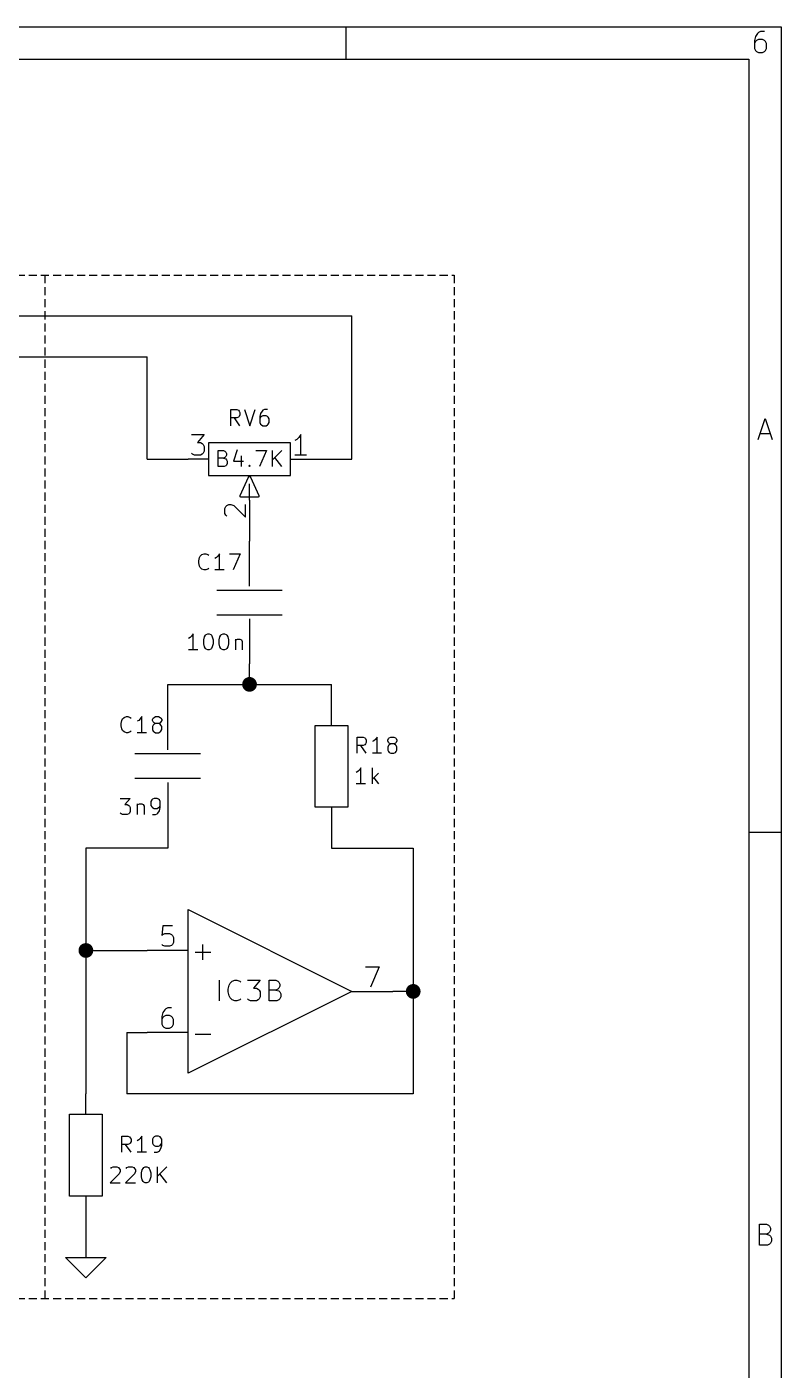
# Model space of a CAD drawing. Header units: millimetres. Extents: x 10 to 287, y -200 to -10.
# Drawn here: x 240.2 to 287, y -93.3 to -10 of the extents above; entities that cross this region are included whole.
import ezdxf

# ---------------------------------------------------------------- set-up
doc = ezdxf.new("R2010")
doc.units = ezdxf.units.MM
doc.linetypes.add('DASHED', pattern=[0.75, 0.5, -0.25])
for name, color, linetype in [('BLUETWENTY', 160, 'CONTINUOUS'), ('GREENSIXTYFIVE', 129, 'CONTINUOUS'), ('LIGHTBLUE', 172, 'CONTINUOUS'), ('LIGHTGREEN', 92, 'CONTINUOUS'), ('LIGHTORANGE', 30, 'CONTINUOUS'), ('LIGHTRED', 12, 'CONTINUOUS'), ('PUREORANGE', 40, 'CONTINUOUS'), ('RED', 14, 'CONTINUOUS'), ('WHITE', 250, 'CONTINUOUS')]:
    doc.layers.add(name, color=color, linetype=linetype)

msp = doc.modelspace()

# ---------------------------------------------------------------- linework, layer by layer
at = {"layer": 'BLUETWENTY', "linetype": 'CONTINUOUS'}
for p, q in [((252.0475, -37.2861), (252.0475, -36.2861)), ((252.0475, -36.2861), (252.3809, -36.2861)), ((252.3809, -36.2861), (252.4761, -36.3337)), ((252.4761, -36.3337), (252.5237, -36.3813)), ((252.5237, -36.667), (252.4761, -36.7146)), ((252.5237, -36.3813), (252.5714, -36.4765)), ((252.5714, -36.5718), (252.5237, -36.667)), ((252.5714, -36.4765), (252.5714, -36.5718)), ((253.238, -36.2385), (252.9999, -36.9527)), ((253.4761, -36.6194), (253.4761, -37.2861)), ((254.3809, -36.2861), (255.0476, -36.2861)), ((255.0476, -36.2861), (254.619, -37.2861)), ((255.4285, -37.2861), (255.4285, -36.2861)), ((256, -36.2861), (255.4285, -36.8575)), ((252.3809, -36.7623), (252.0475, -36.7623)), ((252.4285, -37.2861), (252.0475, -37.2861)), ((252.4761, -36.7146), (252.3809, -36.7623)), ((252.3809, -36.7623), (252.5237, -36.8099)), ((252.5237, -37.2385), (252.4285, -37.2861)), ((252.5237, -36.8099), (252.5714, -36.8575)), ((252.5714, -37.1908), (252.5237, -37.2385)), ((252.5714, -36.8575), (252.619, -36.9527)), ((252.619, -37.0956), (252.5714, -37.1908)), ((252.619, -36.9527), (252.619, -37.0956)), ((252.9999, -36.9527), (253.619, -36.9527)), ((253.9523, -37.2385), (253.9999, -37.1908)), ((253.9999, -37.2861), (253.9523, -37.2385)), ((253.9999, -37.1908), (254.0476, -37.2385)), ((253.9999, -37.1908), (253.9999, -37.2861)), ((254.0476, -37.2385), (253.9999, -37.2861)), ((256, -37.2861), (255.5714, -36.7146))]:
    msp.add_line(p, q, dxfattribs=at)
at = {"layer": 'GREENSIXTYFIVE', "linetype": 'CONTINUOUS'}
for p, q in [((252.8333, -34.7461), (252.8333, -33.7461)), ((252.8333, -33.7461), (253.2143, -33.7461)), ((253.2143, -33.7461), (253.3095, -33.7937)), ((253.3095, -33.7937), (253.3572, -33.8413)), ((253.3572, -33.8413), (253.4048, -33.9365)), ((253.4048, -34.0794), (253.3572, -34.1746)), ((253.4048, -33.9365), (253.4048, -34.0794)), ((253.6905, -33.7461), (254.0238, -34.7461)), ((254.0238, -34.7461), (254.3572, -33.7461)), ((254.6904, -33.9842), (254.6428, -34.1746)), ((254.7857, -33.8413), (254.6904, -33.9842)), ((254.8333, -34.127), (254.7381, -34.1746)), ((254.8333, -33.7937), (254.7857, -33.8413)), ((254.9285, -33.7461), (254.8333, -33.7937)), ((255.0238, -34.127), (254.8333, -34.127)), ((255.119, -33.7461), (254.9285, -33.7461)), ((255.119, -34.1746), (255.0238, -34.127)), ((253.2143, -34.2699), (252.8333, -34.2699)), ((253.4048, -34.7461), (253.0714, -34.2699)), ((253.3095, -34.2223), (253.2143, -34.2699)), ((253.3572, -34.1746), (253.3095, -34.2223)), ((254.6428, -34.1746), (254.6428, -34.5556)), ((254.6904, -34.2223), (254.6428, -34.3175)), ((254.6428, -34.5556), (254.6904, -34.6508)), ((254.7381, -34.1746), (254.6904, -34.2223)), ((254.6904, -34.6508), (254.7381, -34.6985)), ((254.7381, -34.6985), (254.8333, -34.7461)), ((254.8333, -34.7461), (255.0238, -34.7461)), ((255.0238, -34.7461), (255.119, -34.6985)), ((255.1666, -34.2223), (255.119, -34.1746)), ((255.119, -34.6985), (255.1666, -34.6508)), ((255.2143, -34.3175), (255.1666, -34.2223)), ((255.1666, -34.6508), (255.2143, -34.5556)), ((255.2143, -34.5556), (255.2143, -34.3175)), ((250.8489, -43.1224), (250.8965, -42.932)), ((250.8489, -43.2653), (250.8489, -43.1224)), ((250.8965, -43.4558), (250.8489, -43.2653)), ((250.8965, -42.932), (250.9442, -42.8367)), ((250.9442, -42.8367), (251.0394, -42.7415)), ((251.0394, -42.7415), (251.1823, -42.6939)), ((251.1823, -42.6939), (251.2775, -42.6939)), ((251.2775, -42.6939), (251.4204, -42.7415)), ((251.4204, -42.7415), (251.468, -42.7891)), ((251.9442, -42.932), (251.8489, -42.9796)), ((252.0394, -42.8367), (251.9442, -42.932)), ((252.1346, -42.6939), (252.0394, -42.8367)), ((252.1346, -43.6939), (252.1346, -42.6939)), ((252.7537, -42.6939), (253.4204, -42.6939)), ((253.4204, -42.6939), (252.9918, -43.6939)), ((250.9442, -43.551), (250.8965, -43.4558)), ((251.0394, -43.6463), (250.9442, -43.551)), ((251.1823, -43.6939), (251.0394, -43.6463)), ((251.2775, -43.6939), (251.1823, -43.6939)), ((251.4204, -43.6463), (251.2775, -43.6939)), ((251.468, -43.5986), (251.4204, -43.6463)), ((252.4204, -43.6939), (251.8489, -43.6939)), ((250.3092, -47.8963), (250.2139, -47.9439)), ((250.4044, -47.801), (250.3092, -47.8963)), ((250.4996, -47.6582), (250.4044, -47.801)), ((250.4996, -48.6582), (250.4996, -47.6582)), ((251.1663, -48.0391), (251.2139, -47.8486)), ((251.1663, -48.2772), (251.1663, -48.0391)), ((251.2139, -48.4677), (251.1663, -48.2772)), ((251.2139, -47.8486), (251.2616, -47.7534)), ((251.2616, -47.7534), (251.3092, -47.7058)), ((251.3092, -47.7058), (251.4044, -47.6582)), ((251.4044, -47.6582), (251.4997, -47.6582)), ((251.4997, -47.6582), (251.5949, -47.7058)), ((251.5949, -47.7058), (251.6425, -47.7534)), ((251.6425, -47.7534), (251.6901, -47.8486)), ((251.6901, -47.8486), (251.7378, -48.0391)), ((251.7378, -48.2772), (251.6901, -48.4677)), ((251.7378, -48.0391), (251.7378, -48.2772)), ((252.1187, -48.0391), (252.1663, -47.8486)), ((252.1187, -48.2772), (252.1187, -48.0391)), ((252.1663, -48.4677), (252.1187, -48.2772)), ((252.1663, -47.8486), (252.214, -47.7534)), ((252.214, -47.7534), (252.2616, -47.7058)), ((252.2616, -47.7058), (252.3568, -47.6582)), ((252.3568, -47.6582), (252.4521, -47.6582)), ((252.4521, -47.6582), (252.5473, -47.7058)), ((252.5473, -47.7058), (252.5949, -47.7534)), ((252.5949, -47.7534), (252.6425, -47.8486)), ((252.6425, -47.8486), (252.6902, -48.0391)), ((252.6902, -48.2772), (252.6425, -48.4677)), ((252.6902, -48.0391), (252.6902, -48.2772)), ((253.1187, -47.9915), (253.1187, -48.6582)), ((253.1187, -48.0867), (253.1664, -48.0391)), ((253.1664, -48.0391), (253.2616, -47.9915)), ((253.2616, -47.9915), (253.4045, -47.9915)), ((253.4045, -47.9915), (253.4997, -48.0391)), ((253.4997, -48.0391), (253.5473, -48.1344)), ((253.5473, -48.1344), (253.5473, -48.6582)), ((250.7854, -48.6582), (250.2139, -48.6582)), ((251.2616, -48.5629), (251.2139, -48.4677)), ((251.3092, -48.6106), (251.2616, -48.5629)), ((251.4044, -48.6582), (251.3092, -48.6106)), ((251.4997, -48.6582), (251.4044, -48.6582)), ((251.5949, -48.6106), (251.4997, -48.6582)), ((251.6425, -48.5629), (251.5949, -48.6106)), ((251.6901, -48.4677), (251.6425, -48.5629)), ((252.214, -48.5629), (252.1663, -48.4677)), ((252.2616, -48.6106), (252.214, -48.5629)), ((252.3568, -48.6582), (252.2616, -48.6106)), ((252.4521, -48.6582), (252.3568, -48.6582)), ((252.5473, -48.6106), (252.4521, -48.6582)), ((252.5949, -48.5629), (252.5473, -48.6106)), ((252.6425, -48.4677), (252.5949, -48.5629)), ((246.0229, -53.2246), (246.0705, -53.0342)), ((246.0229, -53.3675), (246.0229, -53.2246)), ((246.0705, -53.0342), (246.1182, -52.9389)), ((246.1182, -52.9389), (246.2134, -52.8437)), ((246.2134, -52.8437), (246.3563, -52.7961)), ((246.3563, -52.7961), (246.4515, -52.7961)), ((246.4515, -52.7961), (246.5944, -52.8437)), ((246.5944, -52.8437), (246.642, -52.8913)), ((247.1182, -53.0342), (247.0229, -53.0818)), ((247.2134, -52.9389), (247.1182, -53.0342)), ((247.3086, -52.7961), (247.2134, -52.9389)), ((247.3086, -53.7961), (247.3086, -52.7961)), ((247.9753, -52.9865), (248.0229, -52.8913)), ((247.9753, -53.0342), (247.9753, -52.9865)), ((248.0229, -53.1294), (247.9753, -53.0342)), ((248.0229, -53.3199), (247.9753, -53.4151)), ((248.0229, -52.8913), (248.0706, -52.8437)), ((248.0706, -53.177), (248.0229, -53.1294)), ((248.0706, -53.2723), (248.0229, -53.3199)), ((248.0706, -52.8437), (248.1658, -52.7961)), ((248.1658, -53.2246), (248.0706, -53.177)), ((248.1658, -53.2246), (248.0706, -53.2723)), ((248.1658, -52.7961), (248.3563, -52.7961)), ((248.3563, -53.2246), (248.1658, -53.2246)), ((248.3563, -52.7961), (248.4515, -52.8437)), ((248.4515, -53.177), (248.3563, -53.2246)), ((248.4515, -53.2723), (248.3563, -53.2246)), ((248.4515, -52.8437), (248.4991, -52.8913)), ((248.4991, -53.1294), (248.4515, -53.177)), ((248.4991, -53.3199), (248.4515, -53.2723)), ((248.4991, -52.8913), (248.5468, -52.9865)), ((248.5468, -53.0342), (248.4991, -53.1294)), ((248.5468, -53.4151), (248.4991, -53.3199)), ((248.5468, -52.9865), (248.5468, -53.0342)), ((246.0705, -53.558), (246.0229, -53.3675)), ((246.1182, -53.6532), (246.0705, -53.558)), ((246.2134, -53.7485), (246.1182, -53.6532)), ((246.3563, -53.7961), (246.2134, -53.7485)), ((246.4515, -53.7961), (246.3563, -53.7961)), ((246.5944, -53.7485), (246.4515, -53.7961)), ((246.642, -53.7008), (246.5944, -53.7485)), ((247.5944, -53.7961), (247.0229, -53.7961)), ((247.9753, -53.4151), (247.9753, -53.6056)), ((247.9753, -53.6056), (248.0229, -53.7008)), ((248.0229, -53.7008), (248.0706, -53.7485)), ((248.0706, -53.7485), (248.1658, -53.7961)), ((248.1658, -53.7961), (248.3563, -53.7961)), ((248.3563, -53.7961), (248.4515, -53.7485)), ((248.4515, -53.7485), (248.4991, -53.7008)), ((248.4991, -53.7008), (248.5468, -53.6056)), ((248.5468, -53.6056), (248.5468, -53.4151)), ((260.6755, -55.0661), (260.6755, -54.0661)), ((260.6755, -54.0661), (261.0565, -54.0661)), ((261.0565, -54.0661), (261.1517, -54.1137)), ((261.1517, -54.1137), (261.1994, -54.1613)), ((261.1994, -54.1613), (261.247, -54.2565)), ((261.9136, -54.0661), (261.8184, -54.2089)), ((261.9136, -55.0661), (261.9136, -54.0661)), ((262.5803, -54.2565), (262.6279, -54.1613)), ((262.6279, -54.1613), (262.6756, -54.1137)), ((262.6756, -54.1137), (262.7708, -54.0661)), ((262.7708, -54.0661), (262.9613, -54.0661)), ((262.9613, -54.0661), (263.0565, -54.1137)), ((263.0565, -54.1137), (263.1041, -54.1613)), ((263.1041, -54.1613), (263.1518, -54.2565)), ((261.0565, -54.5899), (260.6755, -54.5899)), ((261.247, -55.0661), (260.9136, -54.5899)), ((261.1517, -54.5423), (261.0565, -54.5899)), ((261.1994, -54.4946), (261.1517, -54.5423)), ((261.247, -54.3994), (261.1994, -54.4946)), ((261.247, -54.2565), (261.247, -54.3994)), ((261.7232, -54.3042), (261.6279, -54.3518)), ((261.8184, -54.2089), (261.7232, -54.3042)), ((262.5803, -54.3042), (262.5803, -54.2565)), ((262.6279, -54.3994), (262.5803, -54.3042)), ((262.6279, -54.5899), (262.5803, -54.6851)), ((262.5803, -54.6851), (262.5803, -54.8756)), ((262.5803, -54.8756), (262.6279, -54.9708)), ((262.6756, -54.447), (262.6279, -54.3994)), ((262.6756, -54.5423), (262.6279, -54.5899)), ((262.6279, -54.9708), (262.6756, -55.0185)), ((262.7708, -54.4946), (262.6756, -54.447)), ((262.7708, -54.4946), (262.6756, -54.5423)), ((262.9613, -54.4946), (262.7708, -54.4946)), ((263.0565, -54.447), (262.9613, -54.4946)), ((263.0565, -54.5423), (262.9613, -54.4946)), ((263.1041, -54.3994), (263.0565, -54.447)), ((263.1041, -54.5899), (263.0565, -54.5423)), ((263.0565, -55.0185), (263.1041, -54.9708)), ((263.1518, -54.3042), (263.1041, -54.3994)), ((263.1518, -54.6851), (263.1041, -54.5899)), ((263.1041, -54.9708), (263.1518, -54.8756)), ((263.1518, -54.2565), (263.1518, -54.3042)), ((263.1518, -54.8756), (263.1518, -54.6851)), ((262.1994, -55.0661), (261.6279, -55.0661)), ((262.6756, -55.0185), (262.7708, -55.0661)), ((262.7708, -55.0661), (262.9613, -55.0661)), ((262.9613, -55.0661), (263.0565, -55.0185)), ((260.7232, -56.2092), (260.6279, -56.2568)), ((260.8184, -56.1139), (260.7232, -56.2092)), ((260.9136, -55.9711), (260.8184, -56.1139)), ((260.9136, -56.9711), (260.9136, -55.9711)), ((261.6279, -56.9711), (261.6279, -55.9711)), ((262.0089, -56.3044), (261.6279, -56.6854)), ((261.7232, -56.5901), (262.0089, -56.9711)), ((261.1994, -56.9711), (260.6279, -56.9711)), ((245.9753, -57.8761), (246.5944, -57.8761)), ((246.5944, -57.8761), (246.261, -58.257)), ((246.261, -58.257), (246.4039, -58.257)), ((246.4039, -58.257), (246.4991, -58.3046)), ((246.4991, -58.3046), (246.5467, -58.3523)), ((247.0229, -58.2094), (247.0229, -58.8761)), ((247.0229, -58.3046), (247.0706, -58.257)), ((247.0706, -58.257), (247.1658, -58.2094)), ((247.1658, -58.2094), (247.3087, -58.2094)), ((247.3087, -58.2094), (247.4039, -58.257)), ((247.4039, -58.257), (247.4515, -58.3523)), ((247.9277, -57.9713), (247.8801, -58.0665)), ((247.8801, -58.0665), (247.8801, -58.3046)), ((247.8801, -58.3046), (247.9277, -58.3999)), ((247.9754, -57.9237), (247.9277, -57.9713)), ((248.0706, -57.8761), (247.9754, -57.9237)), ((248.2611, -57.8761), (248.0706, -57.8761)), ((248.3563, -57.9237), (248.2611, -57.8761)), ((248.4039, -57.9713), (248.3563, -57.9237)), ((248.4516, -58.0665), (248.4039, -57.9713)), ((248.4039, -58.3999), (248.4516, -58.3046)), ((248.4516, -58.4475), (248.4516, -58.0665)), ((246.0229, -58.8285), (245.9753, -58.7808)), ((246.1182, -58.8761), (246.0229, -58.8285)), ((246.4039, -58.8761), (246.1182, -58.8761)), ((246.4991, -58.8285), (246.4039, -58.8761)), ((246.5467, -58.7808), (246.4991, -58.8285)), ((246.5467, -58.3523), (246.5944, -58.4475)), ((246.5944, -58.6856), (246.5467, -58.7808)), ((246.5944, -58.4475), (246.5944, -58.6856)), ((247.4515, -58.3523), (247.4515, -58.8761)), ((247.9277, -58.3999), (247.9754, -58.4475)), ((247.9754, -58.4475), (248.0706, -58.4951)), ((247.9754, -58.8761), (248.1658, -58.8761)), ((248.0706, -58.4951), (248.2611, -58.4951)), ((248.1658, -58.8761), (248.2611, -58.8285)), ((248.2611, -58.4951), (248.3563, -58.4475)), ((248.2611, -58.8285), (248.3087, -58.7808)), ((248.3087, -58.7808), (248.4039, -58.638)), ((248.3563, -58.4475), (248.4039, -58.3999)), ((248.4039, -58.638), (248.4516, -58.4475)), ((250.6193, -67.4137), (251.587, -67.4137)), ((251.1031, -67.8975), (251.1031, -66.9299)), ((252.1252, -70.4292), (252.1252, -69.1592)), ((252.9115, -69.2197), (253.0929, -69.1592)), ((253.0929, -69.1592), (253.2138, -69.1592)), ((253.2138, -69.1592), (253.3953, -69.2197)), ((253.8791, -69.1592), (254.6653, -69.1592)), ((254.6653, -69.1592), (254.2419, -69.643)), ((255.2095, -70.4292), (255.2095, -69.1592)), ((255.2095, -69.1592), (255.6329, -69.1592)), ((255.6329, -69.1592), (255.7538, -69.2197)), ((252.6696, -69.7035), (252.73, -69.4616)), ((252.6696, -69.8849), (252.6696, -69.7035)), ((252.73, -70.1268), (252.6696, -69.8849)), ((252.73, -69.4616), (252.7905, -69.3407)), ((252.7905, -69.3407), (252.9115, -69.2197)), ((253.3953, -69.2197), (253.4557, -69.2802)), ((254.2419, -69.643), (254.4234, -69.643)), ((254.4234, -69.643), (254.5443, -69.7035)), ((254.5443, -69.7035), (254.6048, -69.764)), ((254.6048, -69.764), (254.6653, -69.8849)), ((254.6653, -69.8849), (254.6653, -70.1873)), ((255.6329, -69.764), (255.2095, -69.764)), ((255.7538, -69.7035), (255.6329, -69.764)), ((255.6329, -69.764), (255.8143, -69.8245)), ((255.7538, -69.2197), (255.8143, -69.2802)), ((255.8143, -69.643), (255.7538, -69.7035)), ((255.8143, -69.2802), (255.8748, -69.4011)), ((255.8748, -69.5221), (255.8143, -69.643)), ((255.8143, -69.8245), (255.8748, -69.8849)), ((255.8748, -69.4011), (255.8748, -69.5221)), ((255.8748, -69.8849), (255.9352, -70.0059)), ((255.9352, -70.0059), (255.9352, -70.1873)), ((252.7905, -70.2478), (252.73, -70.1268)), ((252.9115, -70.3688), (252.7905, -70.2478)), ((253.0929, -70.4292), (252.9115, -70.3688)), ((253.2138, -70.4292), (253.0929, -70.4292)), ((253.3953, -70.3688), (253.2138, -70.4292)), ((253.4557, -70.3083), (253.3953, -70.3688)), ((253.9396, -70.3688), (253.8791, -70.3083)), ((254.0605, -70.4292), (253.9396, -70.3688)), ((254.4234, -70.4292), (254.0605, -70.4292)), ((254.5443, -70.3688), (254.4234, -70.4292)), ((254.6048, -70.3083), (254.5443, -70.3688)), ((254.6653, -70.1873), (254.6048, -70.3083)), ((255.6933, -70.4292), (255.2095, -70.4292)), ((255.8143, -70.3688), (255.6933, -70.4292)), ((255.8748, -70.3083), (255.8143, -70.3688)), ((255.9352, -70.1873), (255.8748, -70.3083)), ((250.6193, -72.4937), (251.587, -72.4937)), ((246.0705, -79.8311), (246.0705, -78.8311)), ((246.0705, -78.8311), (246.4515, -78.8311)), ((246.4515, -78.8311), (246.5467, -78.8787)), ((246.5467, -78.8787), (246.5944, -78.9263)), ((246.5944, -78.9263), (246.642, -79.0215)), ((246.642, -79.1644), (246.5944, -79.2596)), ((246.642, -79.0215), (246.642, -79.1644)), ((247.1182, -79.0692), (247.0229, -79.1168)), ((247.2134, -78.9739), (247.1182, -79.0692)), ((247.3086, -78.8311), (247.2134, -78.9739)), ((247.3086, -79.8311), (247.3086, -78.8311)), ((248.0229, -78.9263), (247.9753, -79.0215)), ((247.9753, -79.0215), (247.9753, -79.2596)), ((248.0706, -78.8787), (248.0229, -78.9263)), ((248.1658, -78.8311), (248.0706, -78.8787)), ((248.3563, -78.8311), (248.1658, -78.8311)), ((248.4515, -78.8787), (248.3563, -78.8311)), ((248.4991, -78.9263), (248.4515, -78.8787)), ((248.5468, -79.0215), (248.4991, -78.9263)), ((248.5468, -79.4025), (248.5468, -79.0215)), ((246.4515, -79.3549), (246.0705, -79.3549)), ((246.642, -79.8311), (246.3086, -79.3549)), ((246.5467, -79.3073), (246.4515, -79.3549)), ((246.5944, -79.2596), (246.5467, -79.3073)), ((247.5944, -79.8311), (247.0229, -79.8311)), ((247.9753, -79.2596), (248.0229, -79.3549)), ((248.0229, -79.3549), (248.0706, -79.4025)), ((248.0706, -79.4025), (248.1658, -79.4501)), ((248.0706, -79.8311), (248.261, -79.8311)), ((248.1658, -79.4501), (248.3563, -79.4501)), ((248.261, -79.8311), (248.3563, -79.7835)), ((248.3563, -79.4501), (248.4515, -79.4025)), ((248.3563, -79.7835), (248.4039, -79.7358)), ((248.4039, -79.7358), (248.4991, -79.593)), ((248.4515, -79.4025), (248.4991, -79.3549)), ((248.4991, -79.3549), (248.5468, -79.2596)), ((248.4991, -79.593), (248.5468, -79.4025)), ((245.3879, -80.8313), (245.4355, -80.7837)), ((245.4355, -80.7837), (245.5308, -80.7361)), ((245.5308, -80.7361), (245.7689, -80.7361)), ((245.7689, -80.7361), (245.8641, -80.7837)), ((245.8641, -80.7837), (245.9117, -80.8313)), ((245.9117, -80.8313), (245.9594, -80.9265)), ((246.3403, -80.8313), (246.3879, -80.7837)), ((246.3879, -80.7837), (246.4832, -80.7361)), ((246.4832, -80.7361), (246.7213, -80.7361)), ((246.7213, -80.7361), (246.8165, -80.7837)), ((246.8165, -80.7837), (246.8641, -80.8313)), ((246.8641, -80.8313), (246.9118, -80.9265)), ((247.3403, -80.9265), (247.388, -80.8313)), ((247.388, -80.8313), (247.4356, -80.7837)), ((247.4356, -80.7837), (247.5308, -80.7361)), ((247.5308, -80.7361), (247.6261, -80.7361)), ((247.6261, -80.7361), (247.7213, -80.7837)), ((247.7213, -80.7837), (247.7689, -80.8313)), ((247.7689, -80.8313), (247.8165, -80.9265)), ((248.2927, -81.7361), (248.2927, -80.7361)), ((248.8642, -80.7361), (248.2927, -81.3075)), ((245.9117, -81.1646), (245.3403, -81.7361)), ((245.9594, -81.0218), (245.9117, -81.1646)), ((245.9594, -80.9265), (245.9594, -81.0218)), ((246.8641, -81.1646), (246.2927, -81.7361)), ((246.9118, -81.0218), (246.8641, -81.1646)), ((246.9118, -80.9265), (246.9118, -81.0218)), ((247.2927, -81.117), (247.3403, -80.9265)), ((247.2927, -81.3551), (247.2927, -81.117)), ((247.3403, -81.5456), (247.2927, -81.3551)), ((247.388, -81.6408), (247.3403, -81.5456)), ((247.4356, -81.6885), (247.388, -81.6408)), ((247.7689, -81.6408), (247.7213, -81.6885)), ((247.8165, -81.5456), (247.7689, -81.6408)), ((247.8165, -80.9265), (247.8642, -81.117)), ((247.8642, -81.3551), (247.8165, -81.5456)), ((247.8642, -81.117), (247.8642, -81.3551)), ((248.8642, -81.7361), (248.4356, -81.1646)), ((245.3403, -81.7361), (245.9594, -81.7361)), ((246.2927, -81.7361), (246.9118, -81.7361)), ((247.5308, -81.7361), (247.4356, -81.6885)), ((247.6261, -81.7361), (247.5308, -81.7361)), ((247.7213, -81.6885), (247.6261, -81.7361))]:
    msp.add_line(p, q, dxfattribs=at)
at = {"layer": 'LIGHTBLUE', "linetype": 'DASHED'}
for p, q in [((114.3, -25.4), (266.7, -25.4)), ((241.3, -25.4), (241.3, -88.9)), ((266.7, -25.4), (266.7, -88.9)), ((114.3, -88.9), (266.7, -88.9))]:
    msp.add_line(p, q, dxfattribs=at)
at = {"layer": 'LIGHTGREEN', "linetype": 'CONTINUOUS'}
for p, q in [((254, -40.64), (254, -41.91)), ((254, -50.8), (254, -49.53)), ((248.92, -50.8), (254, -50.8)), ((248.92, -52.07), (248.92, -50.8)), ((254, -50.8), (259.08, -50.8)), ((259.08, -52.07), (259.08, -50.8)), ((248.92, -59.69), (248.92, -60.96)), ((259.08, -59.69), (259.08, -60.96)), ((243.84, -60.96), (243.84, -76.2)), ((248.92, -60.96), (243.84, -60.96)), ((259.08, -60.96), (264.16, -60.96)), ((264.16, -60.96), (264.16, -69.85)), ((243.84, -67.31), (247.65, -67.31)), ((264.16, -69.85), (262.89, -69.85)), ((264.16, -69.85), (264.16, -76.2)), ((246.38, -72.39), (246.38, -76.2)), ((246.38, -72.39), (247.65, -72.39)), ((264.16, -76.2), (246.38, -76.2)), ((243.84, -83.82), (243.84, -85.09))]:
    msp.add_line(p, q, dxfattribs=at)
at = {"layer": 'LIGHTGREEN', "const_width": 0.4572}
for points in [[(253.7714, -50.8, 1), (254.2286, -50.8, 1)], [(243.6114, -67.31, 1), (244.0686, -67.31, 1)], [(263.9314, -69.85, 1), (264.3886, -69.85, 1)]]:
    msp.add_lwpolyline(points, format="xyb", close=True, dxfattribs=at)
at = {"layer": 'LIGHTORANGE', "linetype": 'CONTINUOUS'}
for p, q in [((235.5596, -30.48), (247.65, -30.48)), ((247.65, -36.83), (247.65, -30.48)), ((247.65, -36.83), (250.19, -36.83))]:
    msp.add_line(p, q, dxfattribs=at)
at = {"layer": 'LIGHTRED', "linetype": 'CONTINUOUS'}
for p, q in [((250.4017, -35.3029), (251.1879, -35.3029)), ((251.1879, -35.3029), (250.7645, -35.7867)), ((250.7645, -35.7867), (250.946, -35.7867)), ((250.946, -35.7867), (251.0669, -35.8472)), ((256.9331, -35.6053), (256.8122, -35.6658)), ((257.0541, -35.4844), (256.9331, -35.6053)), ((257.175, -35.3029), (257.0541, -35.4844)), ((257.175, -36.5729), (257.175, -35.3029)), ((250.4622, -36.5125), (250.4017, -36.452)), ((250.5831, -36.5729), (250.4622, -36.5125)), ((250.946, -36.5729), (250.5831, -36.5729)), ((251.0669, -36.5125), (250.946, -36.5729)), ((251.0669, -35.8472), (251.1274, -35.9077)), ((251.1274, -36.452), (251.0669, -36.5125)), ((251.1274, -35.9077), (251.1879, -36.0286)), ((251.1879, -36.331), (251.1274, -36.452)), ((251.1879, -36.0286), (251.1879, -36.331)), ((257.5379, -36.5729), (256.8122, -36.5729)), ((252.4729, -39.8839), (252.5334, -39.763)), ((252.4729, -40.1863), (252.4729, -39.8839)), ((252.5334, -39.763), (252.5939, -39.7025)), ((252.5939, -39.7025), (252.7148, -39.642)), ((252.7148, -39.642), (252.8358, -39.642)), ((252.8358, -39.642), (253.0172, -39.7025)), ((253.0172, -39.7025), (253.7429, -40.4282)), ((253.7429, -40.4282), (253.7429, -39.642)), ((252.5334, -40.3073), (252.4729, -40.1863)), ((252.5939, -40.3677), (252.5334, -40.3073)), ((248.6176, -65.7829), (248.5572, -66.3877)), ((249.2224, -65.7829), (248.6176, -65.7829)), ((248.5572, -66.3877), (248.6176, -66.3272)), ((248.6176, -66.3272), (248.7386, -66.2667)), ((248.7386, -66.2667), (249.041, -66.2667)), ((249.041, -66.2667), (249.1619, -66.3272)), ((249.1619, -66.3272), (249.2224, -66.3877)), ((249.2224, -66.3877), (249.2829, -66.5086)), ((249.2829, -66.5086), (249.2829, -66.811)), ((248.6176, -66.9925), (248.5572, -66.932)), ((248.7386, -67.0529), (248.6176, -66.9925)), ((249.041, -67.0529), (248.7386, -67.0529)), ((249.1619, -66.9925), (249.041, -67.0529)), ((249.2224, -66.932), (249.1619, -66.9925)), ((249.2829, -66.811), (249.2224, -66.932)), ((261.1967, -68.3229), (262.0433, -68.3229)), ((262.0433, -68.3229), (261.4991, -69.5929)), ((248.6176, -71.1653), (248.5572, -71.4072)), ((248.5572, -71.4072), (248.5572, -71.891)), ((248.6176, -71.4677), (248.5572, -71.5886)), ((248.7386, -70.9839), (248.6176, -71.1653)), ((248.6781, -71.4072), (248.6176, -71.4677)), ((248.7991, -71.3467), (248.6781, -71.4072)), ((248.7991, -70.9234), (248.7386, -70.9839)), ((248.92, -70.8629), (248.7991, -70.9234)), ((249.041, -71.3467), (248.7991, -71.3467)), ((249.1619, -70.8629), (248.92, -70.8629)), ((249.1619, -71.4072), (249.041, -71.3467)), ((249.2224, -71.4677), (249.1619, -71.4072)), ((249.2829, -71.5886), (249.2224, -71.4677)), ((249.2829, -71.891), (249.2829, -71.5886)), ((248.5572, -71.891), (248.6176, -72.012)), ((248.6176, -72.012), (248.6781, -72.0725)), ((248.6781, -72.0725), (248.7991, -72.1329)), ((248.7991, -72.1329), (249.041, -72.1329)), ((249.041, -72.1329), (249.1619, -72.0725)), ((249.1619, -72.0725), (249.2224, -72.012)), ((249.2224, -72.012), (249.2829, -71.891))]:
    msp.add_line(p, q, dxfattribs=at)
at = {"layer": 'PUREORANGE', "linetype": 'CONTINUOUS'}
for p, q in [((107.95, -27.94), (260.35, -27.94)), ((260.35, -36.83), (260.35, -27.94)), ((257.81, -36.83), (260.35, -36.83))]:
    msp.add_line(p, q, dxfattribs=at)
at = {"layer": 'RED', "linetype": 'CONTINUOUS'}
for p, q in [((10, -10), (287.0022, -10)), ((260, -12), (260, -10)), ((287.0022, -10), (287.0022, -200.0072)), ((285.4081, -10.6032), (285.3462, -10.8508)), ((285.5319, -10.4175), (285.4081, -10.6032)), ((285.5938, -10.7889), (285.47, -10.8508)), ((285.5938, -10.3556), (285.5319, -10.4175)), ((285.7176, -10.2937), (285.5938, -10.3556)), ((285.8414, -10.7889), (285.5938, -10.7889)), ((285.9652, -10.2937), (285.7176, -10.2937)), ((285.9652, -10.8508), (285.8414, -10.7889)), ((285.3462, -10.8508), (285.3462, -11.346)), ((285.4081, -10.9127), (285.3462, -11.0365)), ((285.3462, -11.346), (285.4081, -11.4698)), ((285.47, -10.8508), (285.4081, -10.9127)), ((285.4081, -11.4698), (285.47, -11.5318)), ((285.47, -11.5318), (285.5938, -11.5937)), ((285.5938, -11.5937), (285.8414, -11.5937)), ((285.8414, -11.5937), (285.9652, -11.5318)), ((286.0271, -10.9127), (285.9652, -10.8508)), ((285.9652, -11.5318), (286.0271, -11.4698)), ((286.089, -11.0365), (286.0271, -10.9127)), ((286.0271, -11.4698), (286.089, -11.346)), ((286.089, -11.346), (286.089, -11.0365)), ((12, -12), (285.0022, -12)), ((285.0022, -12), (285.0022, -198.0072)), ((285.5689, -35.5937), (286.0022, -34.2937)), ((286.0022, -34.2937), (286.4355, -35.5937)), ((256.54, -35.814), (251.46, -35.814)), ((251.46, -35.814), (251.46, -37.846)), ((256.54, -37.846), (256.54, -35.814)), ((285.6927, -35.2222), (286.3117, -35.2222)), ((251.46, -36.83), (250.19, -36.83)), ((256.54, -36.83), (257.81, -36.83)), ((251.46, -37.846), (256.54, -37.846)), ((253.4224, -39.0851), (253.9304, -37.9421)), ((253.9304, -37.9421), (253.9347, -37.9345)), ((253.9347, -37.9345), (253.9356, -37.9322)), ((253.9356, -37.9322), (253.9366, -37.931)), ((253.9366, -37.931), (253.9378, -37.9291)), ((253.9378, -37.9291), (253.9464, -37.9207)), ((253.9464, -37.9207), (253.956, -37.9108)), ((253.956, -37.9108), (253.9576, -37.91)), ((253.9576, -37.91), (253.9592, -37.9086)), ((253.9592, -37.9086), (253.9722, -37.9035)), ((253.9722, -37.9035), (253.9833, -37.8987)), ((253.9833, -37.8987), (253.9851, -37.8986)), ((253.9851, -37.8986), (253.9871, -37.8979)), ((253.9871, -37.8979), (254, -37.8982)), ((254, -37.8982), (254.0129, -37.8979)), ((254.0129, -37.8979), (254.0148, -37.8986)), ((254.0148, -37.8986), (254.0167, -37.8987)), ((254.0167, -37.8987), (254.0277, -37.9035)), ((254.0277, -37.9035), (254.0408, -37.9086)), ((254.0408, -37.9086), (254.0423, -37.91)), ((254.0423, -37.91), (254.044, -37.9108)), ((254.044, -37.9108), (254.0528, -37.9201)), ((254.0528, -37.9201), (254.0622, -37.929)), ((254.0622, -37.929), (254.0634, -37.9311)), ((254.0634, -37.9311), (254.0644, -37.9322)), ((254.0644, -37.9322), (254.0652, -37.9343)), ((254.0652, -37.9343), (254.0696, -37.9421)), ((254.0696, -37.9421), (254.5776, -39.085)), ((253.4169, -39.1289), (253.4173, -39.1141)), ((253.4173, -39.1299), (253.4169, -39.1289)), ((253.4173, -39.1011), (253.4176, -39.1001)), ((253.4173, -39.1141), (253.4173, -39.1011)), ((253.4173, -39.1309), (253.4173, -39.1299)), ((253.4225, -39.1436), (253.4173, -39.1309)), ((253.4176, -39.1001), (253.4177, -39.0993)), ((253.4177, -39.0993), (253.4224, -39.0851)), ((253.4276, -39.1568), (253.4225, -39.1436)), ((253.4282, -39.1575), (253.4276, -39.1568)), ((253.4286, -39.1583), (253.4282, -39.1575)), ((253.4378, -39.1675), (253.4286, -39.1583)), ((253.448, -39.1782), (253.4378, -39.1675)), ((254, -39.37), (254, -38.354)), ((254.5622, -39.1675), (254.552, -39.1782)), ((254.5714, -39.1583), (254.5622, -39.1675)), ((254.5717, -39.1575), (254.5714, -39.1583)), ((254.5724, -39.1568), (254.5717, -39.1575)), ((254.5774, -39.1436), (254.5724, -39.1568)), ((254.5827, -39.1309), (254.5774, -39.1436)), ((254.5776, -39.085), (254.5823, -39.0993)), ((254.5823, -39.0993), (254.5823, -39.1001)), ((254.5823, -39.1001), (254.5827, -39.1011)), ((254.5827, -39.1011), (254.5827, -39.1141)), ((254.5827, -39.1141), (254.5831, -39.1289)), ((254.5831, -39.1289), (254.5827, -39.1299)), ((254.5827, -39.1299), (254.5827, -39.1309)), ((253.4488, -39.1785), (253.448, -39.1782)), ((253.4497, -39.1794), (253.4488, -39.1785)), ((253.4641, -39.1853), (253.4497, -39.1794)), ((253.4753, -39.1903), (253.4641, -39.1853)), ((253.4761, -39.1903), (253.4753, -39.1903)), ((253.4771, -39.1907), (253.4761, -39.1903)), ((253.492, -39.1922), (253.4771, -39.1907)), ((254.508, -39.1922), (253.492, -39.1922)), ((254, -39.37), (254, -40.64)), ((254.5229, -39.1907), (254.508, -39.1922)), ((254.5238, -39.1903), (254.5229, -39.1907)), ((254.5247, -39.1903), (254.5238, -39.1903)), ((254.5358, -39.1853), (254.5247, -39.1903)), ((254.5503, -39.1794), (254.5358, -39.1853)), ((254.5511, -39.1785), (254.5503, -39.1794)), ((254.552, -39.1782), (254.5511, -39.1785)), ((254, -44.704), (254, -41.91)), ((251.968, -44.958), (256.032, -44.958)), ((251.968, -46.482), (256.032, -46.482)), ((254, -46.736), (254, -49.53)), ((248.92, -54.864), (248.92, -52.07)), ((259.08, -53.34), (259.08, -52.07)), ((258.064, -58.42), (258.064, -53.34)), ((258.064, -53.34), (260.096, -53.34)), ((260.096, -53.34), (260.096, -58.42)), ((250.952, -55.118), (246.888, -55.118)), ((250.952, -56.642), (246.888, -56.642)), ((248.92, -56.896), (248.92, -59.69)), ((260.096, -58.42), (258.064, -58.42)), ((259.08, -58.42), (259.08, -59.69)), ((287.0022, -60), (285.0022, -60)), ((250.19, -64.77), (260.35, -69.85)), ((250.19, -74.93), (250.19, -64.77)), ((250.19, -67.31), (247.65, -67.31)), ((260.35, -69.85), (250.19, -74.93)), ((260.35, -69.85), (262.89, -69.85)), ((250.19, -72.39), (247.65, -72.39)), ((243.84, -77.47), (243.84, -76.2)), ((242.824, -82.55), (242.824, -77.47)), ((242.824, -77.47), (244.856, -77.47)), ((244.856, -77.47), (244.856, -82.55)), ((244.856, -82.55), (242.824, -82.55)), ((243.84, -82.55), (243.84, -83.82)), ((285.6617, -85.5937), (285.6617, -84.2937)), ((285.6617, -84.2937), (286.095, -84.2937)), ((286.095, -84.9127), (285.6617, -84.9127)), ((286.095, -84.2937), (286.2188, -84.3556)), ((286.2188, -84.8508), (286.095, -84.9127)), ((286.095, -84.9127), (286.2807, -84.9746)), ((286.2188, -84.3556), (286.2807, -84.4175)), ((286.2807, -84.7889), (286.2188, -84.8508)), ((286.2807, -84.4175), (286.3426, -84.5413)), ((286.3426, -84.6651), (286.2807, -84.7889)), ((286.2807, -84.9746), (286.3426, -85.0365)), ((286.3426, -84.5413), (286.3426, -84.6651)), ((243.84, -85.09), (243.84, -86.36)), ((243.84, -85.09), (243.84, -86.36)), ((243.84, -85.09), (243.84, -86.36)), ((286.1569, -85.5937), (285.6617, -85.5937)), ((286.2807, -85.5318), (286.1569, -85.5937)), ((286.3426, -85.4698), (286.2807, -85.5318)), ((286.3426, -85.0365), (286.4045, -85.1603)), ((286.4045, -85.346), (286.3426, -85.4698)), ((286.4045, -85.1603), (286.4045, -85.346)), ((243.84, -87.63), (242.57, -86.36)), ((242.57, -86.36), (243.84, -86.36)), ((243.84, -87.63), (242.57, -86.36)), ((242.57, -86.36), (243.84, -86.36)), ((243.84, -87.63), (242.57, -86.36)), ((242.57, -86.36), (243.84, -86.36)), ((243.84, -86.36), (245.11, -86.36)), ((245.11, -86.36), (243.84, -87.63)), ((243.84, -86.36), (245.11, -86.36)), ((245.11, -86.36), (243.84, -87.63)), ((243.84, -86.36), (245.11, -86.36)), ((245.11, -86.36), (243.84, -87.63))]:
    msp.add_line(p, q, dxfattribs=at)
at = {"layer": 'WHITE', "linetype": 'CONTINUOUS'}
for p, q in [((250.19, -64.77), (260.35, -69.85)), ((250.19, -74.93), (250.19, -64.77)), ((260.35, -69.85), (250.19, -74.93))]:
    msp.add_line(p, q, dxfattribs=at)

doc.saveas('drawing.dxf')
